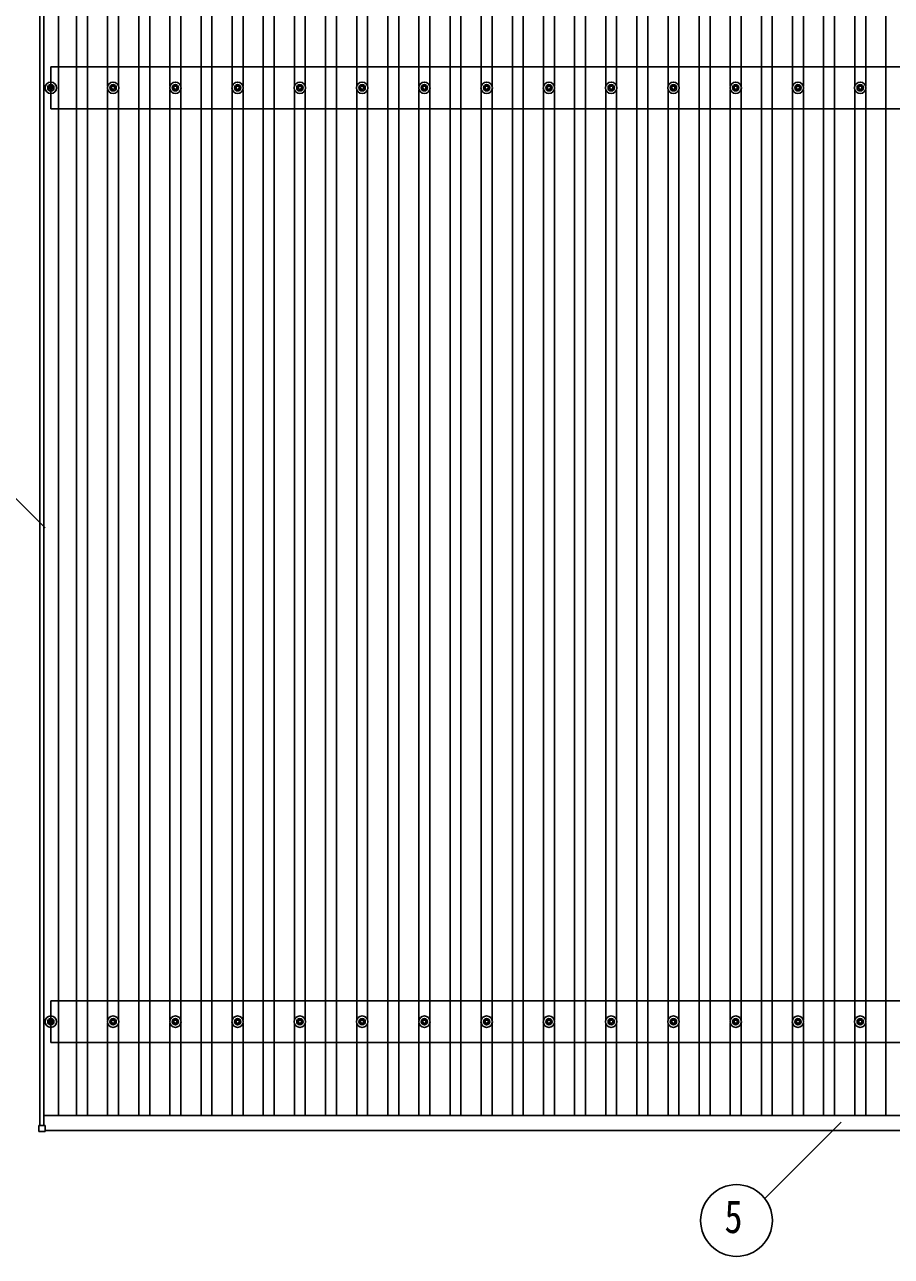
# Model space of a CAD drawing. Units: millimetres, scale not verified. Extents: x -16820 to 16820, y -11880 to 11880.
# Drawn here: x -13363 to -10579, y 2193 to 6150 of the extents above; entities that cross this region are included whole.
import ezdxf
from ezdxf.enums import TextEntityAlignment as Align

# ---------------------------------------------------------------- set-up
doc = ezdxf.new("R2010")
doc.units = ezdxf.units.MM
doc.header["$LTSCALE"] = 50
for name, color, linetype in [('0-5_YKK_13', 4, 'Continuous'), ('0-6_YKK_A1', 4, 'Continuous'), ('0-7_YKK_D', 6, 'Continuous')]:
    doc.layers.add(name, color=color, linetype=linetype)
doc.styles.add('ＭＳ ゴシック', font='')
doc.styles.get('ＭＳ ゴシック').set_extended_font_data('MS Gothic')

msp = doc.modelspace()

# ---------------------------------------------------------------- linework, layer by layer
at = {"layer": '0-5_YKK_13'}
for p, q in [((-13288.89, 5948.78), (-13284.48, 5948.78)), ((-13288.89, 5945.28), (-13284.48, 5945.28)), ((-13280.64, 5957.02), (-13280.64, 5952.61)), ((-13280.64, 5941.44), (-13280.64, 5937.03)), ((-13277.14, 5957.02), (-13277.14, 5952.61)), ((-13277.14, 5941.44), (-13277.14, 5937.03)), ((-13273.31, 5948.78), (-13268.9, 5948.78)), ((-13273.31, 5945.28), (-13268.9, 5945.28)), ((-13088.89, 5948.78), (-13084.48, 5948.78)), ((-13088.89, 5945.28), (-13084.48, 5945.28)), ((-13080.64, 5957.02), (-13080.64, 5952.61)), ((-13080.64, 5941.44), (-13080.64, 5937.03)), ((-13077.14, 5957.02), (-13077.14, 5952.61)), ((-13077.14, 5941.44), (-13077.14, 5937.03)), ((-13073.31, 5948.78), (-13068.9, 5948.78)), ((-13073.31, 5945.28), (-13068.9, 5945.28)), ((-12888.89, 5948.78), (-12884.48, 5948.78)), ((-12888.89, 5945.28), (-12884.48, 5945.28)), ((-12880.65, 5957.02), (-12880.65, 5952.61)), ((-12880.65, 5941.44), (-12880.65, 5937.03)), ((-12877.15, 5957.02), (-12877.15, 5952.61)), ((-12877.15, 5941.44), (-12877.15, 5937.03)), ((-12873.31, 5948.78), (-12868.9, 5948.78)), ((-12873.31, 5945.28), (-12868.9, 5945.28)), ((-12688.89, 5948.78), (-12684.48, 5948.78)), ((-12688.89, 5945.28), (-12684.48, 5945.28)), ((-12680.65, 5957.02), (-12680.65, 5952.61)), ((-12680.65, 5941.44), (-12680.65, 5937.03)), ((-12677.15, 5957.02), (-12677.15, 5952.61)), ((-12677.15, 5941.44), (-12677.15, 5937.03)), ((-12673.31, 5948.78), (-12668.9, 5948.78)), ((-12673.31, 5945.28), (-12668.9, 5945.28)), ((-12488.89, 5948.78), (-12484.48, 5948.78)), ((-12488.89, 5945.28), (-12484.48, 5945.28)), ((-12480.65, 5957.02), (-12480.65, 5952.61)), ((-12480.65, 5941.44), (-12480.65, 5937.03)), ((-12477.15, 5957.02), (-12477.15, 5952.61)), ((-12477.15, 5941.44), (-12477.15, 5937.03)), ((-12473.31, 5948.78), (-12468.9, 5948.78)), ((-12473.31, 5945.28), (-12468.9, 5945.28)), ((-12288.89, 5948.78), (-12284.48, 5948.78)), ((-12288.89, 5945.28), (-12284.48, 5945.28)), ((-12280.65, 5957.02), (-12280.65, 5952.61)), ((-12280.65, 5941.44), (-12280.65, 5937.03)), ((-12277.15, 5957.02), (-12277.15, 5952.61)), ((-12277.15, 5941.44), (-12277.15, 5937.03)), ((-12273.31, 5948.78), (-12268.9, 5948.78)), ((-12273.31, 5945.28), (-12268.9, 5945.28)), ((-12088.89, 5948.78), (-12084.48, 5948.78)), ((-12088.89, 5945.28), (-12084.48, 5945.28)), ((-12080.65, 5957.02), (-12080.65, 5952.61)), ((-12080.65, 5941.44), (-12080.65, 5937.03)), ((-12077.15, 5957.02), (-12077.15, 5952.61)), ((-12077.15, 5941.44), (-12077.15, 5937.03)), ((-12073.31, 5948.78), (-12068.9, 5948.78)), ((-12073.31, 5945.28), (-12068.9, 5945.28)), ((-11888.89, 5948.78), (-11884.48, 5948.78)), ((-11888.89, 5945.28), (-11884.48, 5945.28)), ((-11880.65, 5957.02), (-11880.65, 5952.61)), ((-11880.65, 5941.44), (-11880.65, 5937.03)), ((-11877.15, 5957.02), (-11877.15, 5952.61)), ((-11877.15, 5941.44), (-11877.15, 5937.03)), ((-11873.31, 5948.78), (-11868.9, 5948.78)), ((-11873.31, 5945.28), (-11868.9, 5945.28)), ((-11688.89, 5948.78), (-11684.48, 5948.78)), ((-11688.89, 5945.28), (-11684.48, 5945.28)), ((-11680.65, 5957.02), (-11680.65, 5952.61)), ((-11680.65, 5941.44), (-11680.65, 5937.03)), ((-11677.15, 5957.02), (-11677.15, 5952.61)), ((-11677.15, 5941.44), (-11677.15, 5937.03)), ((-11673.31, 5948.78), (-11668.9, 5948.78)), ((-11673.31, 5945.28), (-11668.9, 5945.28)), ((-11488.89, 5948.78), (-11484.48, 5948.78)), ((-11488.89, 5945.28), (-11484.48, 5945.28)), ((-11480.65, 5957.02), (-11480.65, 5952.61)), ((-11480.65, 5941.44), (-11480.65, 5937.03)), ((-11477.15, 5957.02), (-11477.15, 5952.61)), ((-11477.15, 5941.44), (-11477.15, 5937.03)), ((-11473.31, 5948.78), (-11468.9, 5948.78)), ((-11473.31, 5945.28), (-11468.9, 5945.28)), ((-11288.89, 5948.78), (-11284.48, 5948.78)), ((-11288.89, 5945.28), (-11284.48, 5945.28)), ((-11280.65, 5957.02), (-11280.65, 5952.61)), ((-11280.65, 5941.44), (-11280.65, 5937.03)), ((-11277.15, 5957.02), (-11277.15, 5952.61)), ((-11277.15, 5941.44), (-11277.15, 5937.03)), ((-11273.31, 5948.78), (-11268.9, 5948.78)), ((-11273.31, 5945.28), (-11268.9, 5945.28)), ((-11088.89, 5948.78), (-11084.48, 5948.78)), ((-11088.89, 5945.28), (-11084.48, 5945.28)), ((-11080.65, 5957.02), (-11080.65, 5952.61)), ((-11080.65, 5941.44), (-11080.65, 5937.03)), ((-11077.15, 5957.02), (-11077.15, 5952.61)), ((-11077.15, 5941.44), (-11077.15, 5937.03)), ((-11073.31, 5948.78), (-11068.9, 5948.78)), ((-11073.31, 5945.28), (-11068.9, 5945.28)), ((-10888.89, 5948.78), (-10884.48, 5948.78)), ((-10888.89, 5945.28), (-10884.48, 5945.28)), ((-10880.65, 5957.02), (-10880.65, 5952.61)), ((-10880.65, 5941.44), (-10880.65, 5937.03)), ((-10877.15, 5957.02), (-10877.15, 5952.61)), ((-10877.15, 5941.44), (-10877.15, 5937.03)), ((-10873.31, 5948.78), (-10868.9, 5948.78)), ((-10873.31, 5945.28), (-10868.9, 5945.28)), ((-10688.89, 5948.78), (-10684.48, 5948.78)), ((-10688.89, 5945.28), (-10684.48, 5945.28)), ((-10680.65, 5957.02), (-10680.65, 5952.61)), ((-10680.65, 5941.44), (-10680.65, 5937.03)), ((-10677.15, 5957.02), (-10677.15, 5952.61)), ((-10677.15, 5941.44), (-10677.15, 5937.03)), ((-10673.31, 5948.78), (-10668.9, 5948.78)), ((-10673.31, 5945.28), (-10668.9, 5945.28)), ((-13288.89, 2948.78), (-13284.48, 2948.78)), ((-13288.89, 2945.28), (-13284.48, 2945.28)), ((-13280.64, 2957.02), (-13280.64, 2952.61)), ((-13280.64, 2941.44), (-13280.64, 2937.03)), ((-13277.14, 2957.02), (-13277.14, 2952.61)), ((-13277.14, 2941.44), (-13277.14, 2937.03)), ((-13273.31, 2948.78), (-13268.9, 2948.78)), ((-13273.31, 2945.28), (-13268.9, 2945.28)), ((-13088.89, 2948.78), (-13084.48, 2948.78)), ((-13088.89, 2945.28), (-13084.48, 2945.28)), ((-13080.64, 2957.02), (-13080.64, 2952.61)), ((-13080.64, 2941.44), (-13080.64, 2937.03)), ((-13077.14, 2957.02), (-13077.14, 2952.61)), ((-13077.14, 2941.44), (-13077.14, 2937.03)), ((-13073.31, 2948.78), (-13068.9, 2948.78)), ((-13073.31, 2945.28), (-13068.9, 2945.28)), ((-12888.89, 2948.78), (-12884.48, 2948.78)), ((-12888.89, 2945.28), (-12884.48, 2945.28)), ((-12880.65, 2957.02), (-12880.65, 2952.61)), ((-12880.65, 2941.44), (-12880.65, 2937.03)), ((-12877.15, 2957.02), (-12877.15, 2952.61)), ((-12877.15, 2941.44), (-12877.15, 2937.03)), ((-12873.31, 2948.78), (-12868.9, 2948.78)), ((-12873.31, 2945.28), (-12868.9, 2945.28)), ((-12688.89, 2948.78), (-12684.48, 2948.78)), ((-12688.89, 2945.28), (-12684.48, 2945.28)), ((-12680.65, 2957.02), (-12680.65, 2952.61)), ((-12680.65, 2941.44), (-12680.65, 2937.03)), ((-12677.15, 2957.02), (-12677.15, 2952.61)), ((-12677.15, 2941.44), (-12677.15, 2937.03)), ((-12673.31, 2948.78), (-12668.9, 2948.78)), ((-12673.31, 2945.28), (-12668.9, 2945.28)), ((-12488.89, 2948.78), (-12484.48, 2948.78)), ((-12488.89, 2945.28), (-12484.48, 2945.28)), ((-12480.65, 2957.02), (-12480.65, 2952.61)), ((-12480.65, 2941.44), (-12480.65, 2937.03)), ((-12477.15, 2957.02), (-12477.15, 2952.61)), ((-12477.15, 2941.44), (-12477.15, 2937.03)), ((-12473.31, 2948.78), (-12468.9, 2948.78)), ((-12473.31, 2945.28), (-12468.9, 2945.28)), ((-12288.89, 2948.78), (-12284.48, 2948.78)), ((-12288.89, 2945.28), (-12284.48, 2945.28)), ((-12280.65, 2957.02), (-12280.65, 2952.61)), ((-12280.65, 2941.44), (-12280.65, 2937.03)), ((-12277.15, 2957.02), (-12277.15, 2952.61)), ((-12277.15, 2941.44), (-12277.15, 2937.03)), ((-12273.31, 2948.78), (-12268.9, 2948.78)), ((-12273.31, 2945.28), (-12268.9, 2945.28)), ((-12088.89, 2948.78), (-12084.48, 2948.78)), ((-12088.89, 2945.28), (-12084.48, 2945.28)), ((-12080.65, 2957.02), (-12080.65, 2952.61)), ((-12080.65, 2941.44), (-12080.65, 2937.03)), ((-12077.15, 2957.02), (-12077.15, 2952.61)), ((-12077.15, 2941.44), (-12077.15, 2937.03)), ((-12073.31, 2948.78), (-12068.9, 2948.78)), ((-12073.31, 2945.28), (-12068.9, 2945.28)), ((-11888.89, 2948.78), (-11884.48, 2948.78)), ((-11888.89, 2945.28), (-11884.48, 2945.28)), ((-11880.65, 2957.02), (-11880.65, 2952.61)), ((-11880.65, 2941.44), (-11880.65, 2937.03)), ((-11877.15, 2957.02), (-11877.15, 2952.61)), ((-11877.15, 2941.44), (-11877.15, 2937.03)), ((-11873.31, 2948.78), (-11868.9, 2948.78)), ((-11873.31, 2945.28), (-11868.9, 2945.28)), ((-11688.89, 2948.78), (-11684.48, 2948.78)), ((-11688.89, 2945.28), (-11684.48, 2945.28)), ((-11680.65, 2957.02), (-11680.65, 2952.61)), ((-11680.65, 2941.44), (-11680.65, 2937.03)), ((-11677.15, 2957.02), (-11677.15, 2952.61)), ((-11677.15, 2941.44), (-11677.15, 2937.03)), ((-11673.31, 2948.78), (-11668.9, 2948.78)), ((-11673.31, 2945.28), (-11668.9, 2945.28)), ((-11488.89, 2948.78), (-11484.48, 2948.78)), ((-11488.89, 2945.28), (-11484.48, 2945.28)), ((-11480.65, 2957.02), (-11480.65, 2952.61)), ((-11480.65, 2941.44), (-11480.65, 2937.03)), ((-11477.15, 2957.02), (-11477.15, 2952.61)), ((-11477.15, 2941.44), (-11477.15, 2937.03)), ((-11473.31, 2948.78), (-11468.9, 2948.78)), ((-11473.31, 2945.28), (-11468.9, 2945.28)), ((-11288.89, 2948.78), (-11284.48, 2948.78)), ((-11288.89, 2945.28), (-11284.48, 2945.28)), ((-11280.65, 2957.02), (-11280.65, 2952.61)), ((-11280.65, 2941.44), (-11280.65, 2937.03)), ((-11277.15, 2957.02), (-11277.15, 2952.61)), ((-11277.15, 2941.44), (-11277.15, 2937.03)), ((-11273.31, 2948.78), (-11268.9, 2948.78)), ((-11273.31, 2945.28), (-11268.9, 2945.28)), ((-11088.89, 2948.78), (-11084.48, 2948.78)), ((-11088.89, 2945.28), (-11084.48, 2945.28)), ((-11080.65, 2957.02), (-11080.65, 2952.61)), ((-11080.65, 2941.44), (-11080.65, 2937.03)), ((-11077.15, 2957.02), (-11077.15, 2952.61)), ((-11077.15, 2941.44), (-11077.15, 2937.03)), ((-11073.31, 2948.78), (-11068.9, 2948.78)), ((-11073.31, 2945.28), (-11068.9, 2945.28)), ((-10888.89, 2948.78), (-10884.48, 2948.78)), ((-10888.89, 2945.28), (-10884.48, 2945.28)), ((-10880.65, 2957.02), (-10880.65, 2952.61)), ((-10880.65, 2941.44), (-10880.65, 2937.03)), ((-10877.15, 2957.02), (-10877.15, 2952.61)), ((-10877.15, 2941.44), (-10877.15, 2937.03)), ((-10873.31, 2948.78), (-10868.9, 2948.78)), ((-10873.31, 2945.28), (-10868.9, 2945.28)), ((-10688.89, 2948.78), (-10684.48, 2948.78)), ((-10688.89, 2945.28), (-10684.48, 2945.28)), ((-10680.65, 2957.02), (-10680.65, 2952.61)), ((-10680.65, 2941.44), (-10680.65, 2937.03)), ((-10677.15, 2957.02), (-10677.15, 2952.61)), ((-10677.15, 2941.44), (-10677.15, 2937.03)), ((-10673.31, 2948.78), (-10668.9, 2948.78)), ((-10673.31, 2945.28), (-10668.9, 2945.28)), ((-13317.19, 2612.92), (-13317.19, 2594.92)), ((-13298.19, 2613.92), (-13316.19, 2613.92)), ((-13297.19, 2594.92), (-13297.19, 2612.92)), ((-13316.19, 2593.92), (-13298.19, 2593.92))]:
    msp.add_line(p, q, dxfattribs=at)
for centre, radius in [((-13278.89, 5947.03), 18.25), ((-13278.89, 5947.03), 10.15), ((-13278.89, 5947.03), 5.85), ((-13278.89, 5947.03), 5.25), ((-13078.89, 5947.03), 18.25), ((-13078.89, 5947.03), 10.15), ((-13078.89, 5947.03), 5.85), ((-13078.89, 5947.03), 5.25), ((-12878.9, 5947.03), 18.25), ((-12878.9, 5947.03), 10.15), ((-12878.9, 5947.03), 5.85), ((-12878.9, 5947.03), 5.25), ((-12678.9, 5947.03), 18.25), ((-12678.9, 5947.03), 10.15), ((-12678.9, 5947.03), 5.85), ((-12678.9, 5947.03), 5.25), ((-12478.9, 5947.03), 18.25), ((-12478.9, 5947.03), 10.15), ((-12478.9, 5947.03), 5.85), ((-12478.9, 5947.03), 5.25), ((-12278.9, 5947.03), 18.25), ((-12278.9, 5947.03), 10.15), ((-12278.9, 5947.03), 5.85), ((-12278.9, 5947.03), 5.25), ((-12078.9, 5947.03), 18.25), ((-12078.9, 5947.03), 10.15), ((-12078.9, 5947.03), 5.85), ((-12078.9, 5947.03), 5.25), ((-11878.9, 5947.03), 18.25), ((-11878.9, 5947.03), 10.15), ((-11878.9, 5947.03), 5.85), ((-11878.9, 5947.03), 5.25), ((-11678.9, 5947.03), 18.25), ((-11678.9, 5947.03), 10.15), ((-11678.9, 5947.03), 5.85), ((-11678.9, 5947.03), 5.25), ((-11478.9, 5947.03), 18.25), ((-11478.9, 5947.03), 10.15), ((-11478.9, 5947.03), 5.85), ((-11478.9, 5947.03), 5.25), ((-11278.9, 5947.03), 18.25), ((-11278.9, 5947.03), 10.15), ((-11278.9, 5947.03), 5.85), ((-11278.9, 5947.03), 5.25), ((-11078.9, 5947.03), 18.25), ((-11078.9, 5947.03), 10.15), ((-11078.9, 5947.03), 5.85), ((-11078.9, 5947.03), 5.25), ((-10878.9, 5947.03), 18.25), ((-10878.9, 5947.03), 10.15), ((-10878.9, 5947.03), 5.85), ((-10878.9, 5947.03), 5.25), ((-10678.9, 5947.03), 18.25), ((-10678.9, 5947.03), 10.15), ((-10678.9, 5947.03), 5.85), ((-10678.9, 5947.03), 5.25), ((-13278.89, 2947.03), 18.25), ((-13278.89, 2947.03), 10.15), ((-13278.89, 2947.03), 5.85), ((-13278.89, 2947.03), 5.25), ((-13078.89, 2947.03), 18.25), ((-13078.89, 2947.03), 10.15), ((-13078.89, 2947.03), 5.85), ((-13078.89, 2947.03), 5.25), ((-12878.9, 2947.03), 18.25), ((-12878.9, 2947.03), 10.15), ((-12878.9, 2947.03), 5.85), ((-12878.9, 2947.03), 5.25), ((-12678.9, 2947.03), 18.25), ((-12678.9, 2947.03), 10.15), ((-12678.9, 2947.03), 5.85), ((-12678.9, 2947.03), 5.25), ((-12478.9, 2947.03), 18.25), ((-12478.9, 2947.03), 10.15), ((-12478.9, 2947.03), 5.85), ((-12478.9, 2947.03), 5.25), ((-12278.9, 2947.03), 18.25), ((-12278.9, 2947.03), 10.15), ((-12278.9, 2947.03), 5.85), ((-12278.9, 2947.03), 5.25), ((-12078.9, 2947.03), 18.25), ((-12078.9, 2947.03), 10.15), ((-12078.9, 2947.03), 5.85), ((-12078.9, 2947.03), 5.25), ((-11878.9, 2947.03), 18.25), ((-11878.9, 2947.03), 10.15), ((-11878.9, 2947.03), 5.85), ((-11878.9, 2947.03), 5.25), ((-11678.9, 2947.03), 18.25), ((-11678.9, 2947.03), 10.15), ((-11678.9, 2947.03), 5.85), ((-11678.9, 2947.03), 5.25), ((-11478.9, 2947.03), 18.25), ((-11478.9, 2947.03), 10.15), ((-11478.9, 2947.03), 5.85), ((-11478.9, 2947.03), 5.25), ((-11278.9, 2947.03), 18.25), ((-11278.9, 2947.03), 10.15), ((-11278.9, 2947.03), 5.85), ((-11278.9, 2947.03), 5.25), ((-11078.9, 2947.03), 18.25), ((-11078.9, 2947.03), 10.15), ((-11078.9, 2947.03), 5.85), ((-11078.9, 2947.03), 5.25), ((-10878.9, 2947.03), 18.25), ((-10878.9, 2947.03), 10.15), ((-10878.9, 2947.03), 5.85), ((-10878.9, 2947.03), 5.25), ((-10678.9, 2947.03), 18.25), ((-10678.9, 2947.03), 10.15), ((-10678.9, 2947.03), 5.85), ((-10678.9, 2947.03), 5.25)]:
    msp.add_circle(centre, radius, dxfattribs=at)
for centre, start, end in [((-13316.19, 2612.92), 90, 180), ((-13298.19, 2612.92), 0, 90), ((-13316.19, 2594.92), 180, 270), ((-13298.19, 2594.92), 270, 0)]:
    msp.add_arc(centre, 1, start, end, dxfattribs=at)
at = {"layer": '0-6_YKK_A1'}
for p, q in [((-13313.89, 2613.92), (-13313.89, 9271.96)), ((-13301.89, 2613.92), (-13301.89, 9271.96)), ((-13253.89, 2645.21), (-13253.89, 9248.6)), ((-13196.39, 2645.21), (-13196.39, 9248.6)), ((-13161.39, 2645.21), (-13161.39, 9248.6)), ((-12996.39, 2645.21), (-12996.39, 9248.6)), ((-12961.39, 2645.21), (-12961.39, 9248.6)), ((-12796.39, 2645.21), (-12796.39, 9248.6)), ((-12761.39, 2645.21), (-12761.39, 9248.6)), ((-12596.39, 2645.21), (-12596.39, 9248.6)), ((-12561.39, 2645.21), (-12561.39, 9248.6)), ((-12396.39, 2645.21), (-12396.39, 9248.6)), ((-12361.39, 2645.21), (-12361.39, 9248.6)), ((-12196.39, 2645.21), (-12196.39, 9248.6)), ((-12161.39, 2645.21), (-12161.39, 9248.6)), ((-11996.39, 2645.21), (-11996.39, 9248.6)), ((-11961.39, 2645.21), (-11961.39, 9248.6)), ((-11796.39, 2645.21), (-11796.39, 9248.6)), ((-11761.39, 2645.21), (-11761.39, 9248.6)), ((-11596.39, 2645.21), (-11596.39, 9248.6)), ((-11561.39, 2645.21), (-11561.39, 9248.6)), ((-11396.39, 2645.21), (-11396.39, 9248.6)), ((-11361.39, 2645.21), (-11361.39, 9248.6)), ((-11196.39, 2645.21), (-11196.39, 9248.6)), ((-11161.39, 2645.21), (-11161.39, 9248.6)), ((-10996.39, 2645.21), (-10996.39, 9248.6)), ((-10961.39, 2645.21), (-10961.39, 9248.6)), ((-10796.39, 2645.21), (-10796.39, 9248.6)), ((-10761.39, 2645.21), (-10761.39, 9248.6)), ((-10596.39, 2645.21), (-10596.39, 9248.6)), ((-13096.39, 5952.2), (-13096.39, 8941.85)), ((-13061.39, 5952.2), (-13061.39, 8941.85)), ((-12896.39, 5952.21), (-12896.39, 8941.84)), ((-12861.39, 5952.19), (-12861.39, 8941.86)), ((-12696.39, 5952.21), (-12696.39, 8941.84)), ((-12661.39, 5952.19), (-12661.39, 8941.86)), ((-12496.39, 5952.21), (-12496.39, 8941.84)), ((-12461.39, 5952.19), (-12461.39, 8941.86)), ((-12296.39, 5952.21), (-12296.39, 8941.84)), ((-12261.39, 5952.19), (-12261.39, 8941.86)), ((-12096.39, 5952.21), (-12096.39, 8941.84)), ((-12061.39, 5952.19), (-12061.39, 8941.86)), ((-11896.39, 5952.21), (-11896.39, 8941.84)), ((-11861.39, 5952.19), (-11861.39, 8941.86)), ((-11696.39, 5952.21), (-11696.39, 8941.84)), ((-11661.39, 5952.19), (-11661.39, 8941.86)), ((-11496.39, 5952.21), (-11496.39, 8941.84)), ((-11461.39, 5952.19), (-11461.39, 8941.86)), ((-11296.39, 5952.21), (-11296.39, 8941.84)), ((-11261.39, 5952.19), (-11261.39, 8941.86)), ((-11096.39, 5952.21), (-11096.39, 8941.84)), ((-11061.39, 5952.19), (-11061.39, 8941.86)), ((-10896.39, 5952.21), (-10896.39, 8941.84)), ((-10861.39, 5952.19), (-10861.39, 8941.86)), ((-10696.39, 5952.21), (-10696.39, 8941.84)), ((-10661.39, 5952.19), (-10661.39, 8941.86)), ((-7878.89, 6014.03), (-13278.89, 6014.03)), ((-13278.89, 5880.03), (-13278.89, 6014.03)), ((-13096.39, 2952.2), (-13096.39, 5941.85)), ((-13061.39, 2952.2), (-13061.39, 5941.85)), ((-12896.39, 2952.2), (-12896.39, 5941.84)), ((-12861.39, 2952.2), (-12861.39, 5941.86)), ((-12696.39, 2952.2), (-12696.39, 5941.84)), ((-12661.39, 2952.2), (-12661.39, 5941.86)), ((-12496.39, 2952.2), (-12496.39, 5941.84)), ((-12461.39, 2952.2), (-12461.39, 5941.86)), ((-12296.39, 2952.2), (-12296.39, 5941.84)), ((-12261.39, 2952.2), (-12261.39, 5941.86)), ((-12096.39, 2952.2), (-12096.39, 5941.84)), ((-12061.39, 2952.2), (-12061.39, 5941.86)), ((-11896.39, 2952.2), (-11896.39, 5941.84)), ((-11861.39, 2952.2), (-11861.39, 5941.86)), ((-11696.39, 2952.2), (-11696.39, 5941.84)), ((-11661.39, 2952.2), (-11661.39, 5941.86)), ((-11496.39, 2952.2), (-11496.39, 5941.84)), ((-11461.39, 2952.2), (-11461.39, 5941.86)), ((-11296.39, 2952.2), (-11296.39, 5941.84)), ((-11261.39, 2952.2), (-11261.39, 5941.86)), ((-11096.39, 2952.2), (-11096.39, 5941.84)), ((-11061.39, 2952.2), (-11061.39, 5941.86)), ((-10896.39, 2952.2), (-10896.39, 5941.84)), ((-10861.39, 2952.2), (-10861.39, 5941.86)), ((-10696.39, 2952.2), (-10696.39, 5941.84)), ((-10661.39, 2952.2), (-10661.39, 5941.86)), ((-7878.89, 5880.03), (-13278.89, 5880.03)), ((-7878.89, 3014.03), (-13278.89, 3014.03)), ((-13278.89, 2880.03), (-13278.89, 3014.03)), ((-13096.39, 2645.21), (-13096.39, 2941.85)), ((-13061.39, 2645.21), (-13061.39, 2941.85)), ((-12896.39, 2645.21), (-12896.39, 2941.85)), ((-12861.39, 2645.21), (-12861.39, 2941.85)), ((-12696.39, 2645.21), (-12696.39, 2941.85)), ((-12661.39, 2645.21), (-12661.39, 2941.85)), ((-12496.39, 2645.21), (-12496.39, 2941.85)), ((-12461.39, 2645.21), (-12461.39, 2941.85)), ((-12296.39, 2645.21), (-12296.39, 2941.85)), ((-12261.39, 2645.21), (-12261.39, 2941.85)), ((-12096.39, 2645.21), (-12096.39, 2941.85)), ((-12061.39, 2645.21), (-12061.39, 2941.85)), ((-11896.39, 2645.21), (-11896.39, 2941.85)), ((-11861.39, 2645.21), (-11861.39, 2941.85)), ((-11696.39, 2645.21), (-11696.39, 2941.85)), ((-11661.39, 2645.21), (-11661.39, 2941.85)), ((-11496.39, 2645.21), (-11496.39, 2941.85)), ((-11461.39, 2645.21), (-11461.39, 2941.85)), ((-11296.39, 2645.21), (-11296.39, 2941.85)), ((-11261.39, 2645.21), (-11261.39, 2941.85)), ((-11096.39, 2645.21), (-11096.39, 2941.85)), ((-11061.39, 2645.21), (-11061.39, 2941.85)), ((-10896.39, 2645.21), (-10896.39, 2941.85)), ((-10861.39, 2645.21), (-10861.39, 2941.85)), ((-10696.39, 2645.21), (-10696.39, 2941.85)), ((-10661.39, 2645.21), (-10661.39, 2941.85)), ((-7878.89, 2880.03), (-13278.89, 2880.03)), ((-13301.89, 2645.21), (-7855.89, 2645.21)), ((-13297.19, 2597.22), (-7860.59, 2597.22))]:
    msp.add_line(p, q, dxfattribs=at)
at = {"layer": '0-7_YKK_D'}
for p, q in [((-13535.6, 4771.43), (-13297.54, 4533.36)), ((-10985.03, 2378.57), (-10739.69, 2623.91))]:
    msp.add_line(p, q, dxfattribs=at)
msp.add_circle((-11076.31, 2308.29), 115.2, dxfattribs=at)

# ---------------------------------------------------------------- texts
at = {"layer": '0-7_YKK_D', "style": 'ＭＳ ゴシック', "width": 0.8}
msp.add_text('5', height=105.6, dxfattribs=at).set_placement((-11114.71, 2236.29), align=Align.BOTTOM_LEFT)

doc.saveas('drawing.dxf')
